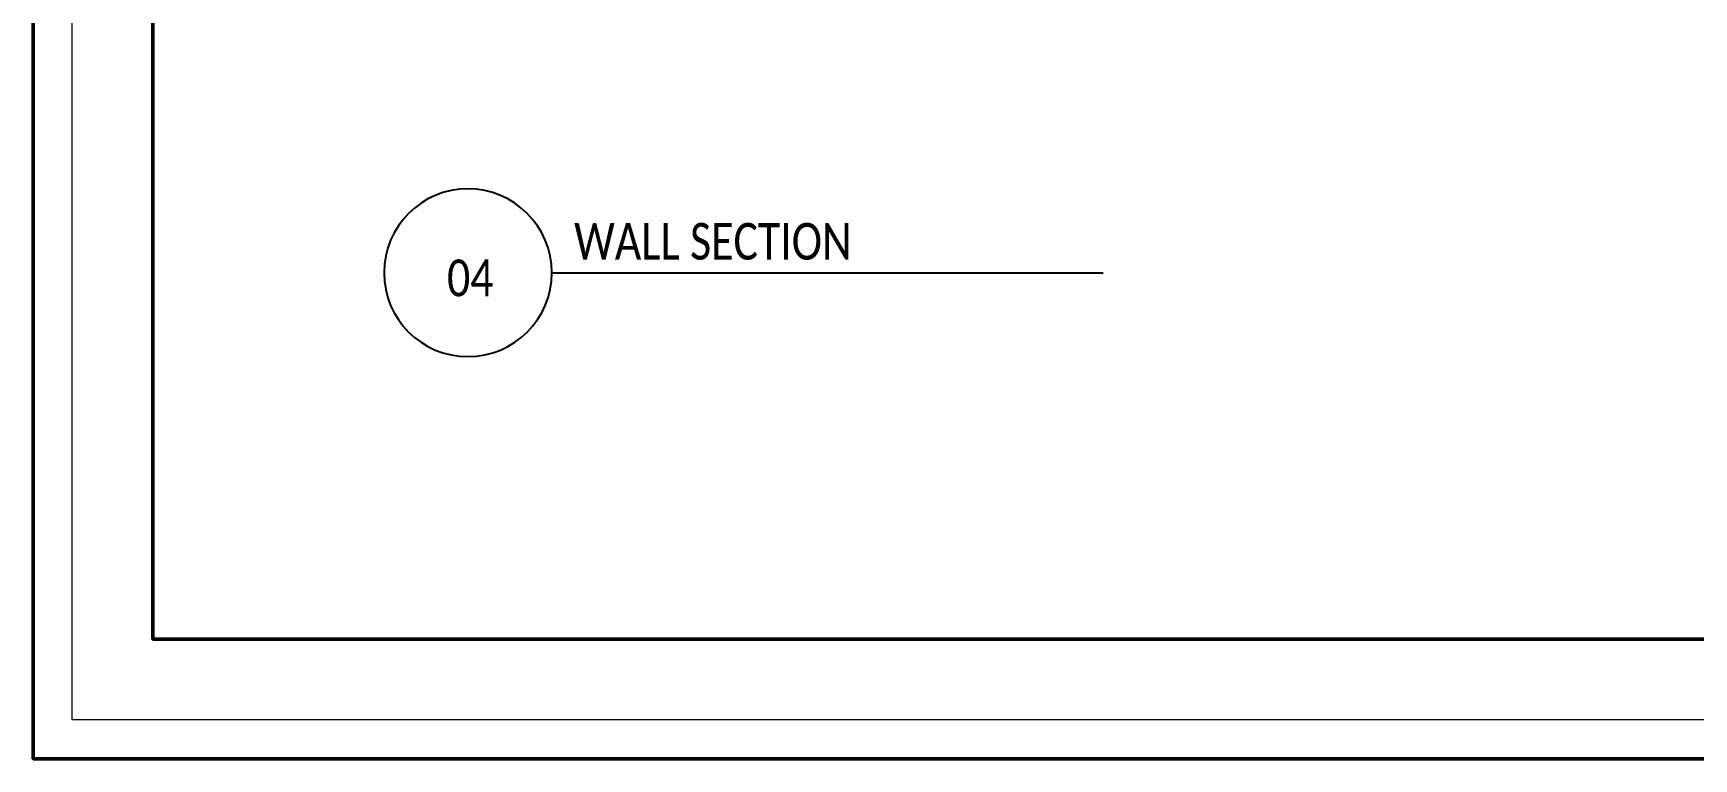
# Model space of a CAD drawing. Header units: inches. Extents: x -279 to 561, y -345 to 342.
# Drawn here: x -236.89 to -229.23, y 52.46 to 55.81 of the extents above; entities that cross this region are included whole.
import ezdxf
from ezdxf.enums import TextEntityAlignment as Align

# ---------------------------------------------------------------- set-up
doc = ezdxf.new("R2010")
doc.units = ezdxf.units.IN
doc.header["$LTSCALE"] = 0.5
doc.header["$MEASUREMENT"] = 0
doc.linetypes.add('ECG_Line-Ptrn-Sold', pattern=[9144001.0, 9144000.0, -1])
doc.layers.add('A-ANNO-NOTE', color=131, linetype='ECG_Line-Ptrn-Sold', lineweight=13)
doc.layers.add('G-ANNO-HLIN', color=5, linetype='Continuous', lineweight=50)
doc.layers.add('A-ANNO-SYMB', color=3, linetype='Continuous')
doc.layers.add('CADER', color=7, linetype='Continuous')
doc.styles.add('T25-100', font='calibri.ttf', dxfattribs={"width": 0.8, "height": 250})
doc.styles.add('T35-100', font='calibri.ttf', dxfattribs={"width": 0.8, "height": 350})

# ---------------------------------------------------------------- blocks, each defined once
blk = doc.blocks.new('*U472')
at = {"layer": 'A-ANNO-SYMB'}
blk.add_line((800, 0), (6055, 0), dxfattribs=at)
for start, end in [(0, 180), (180, 0)]:
    blk.add_arc((0, 0), 800, start, end, dxfattribs=at)
at = {"style": 'T25-100', "width": 0.8}
blk.add_attdef('SCALE', (1109, -305), '', height=250, dxfattribs=at)
at = {"layer": 'A-ANNO-SYMB', "linetype": 'Continuous', "style": 'T35-100', "width": 0.8}
blk.add_attdef('VIEWNAME', (1012, 125), '', height=350, dxfattribs=at)
blk.add_attdef('V_No', text='', height=350, dxfattribs=at).set_placement((23, -49), align=Align.MIDDLE_CENTER)

msp = doc.modelspace()

# ---------------------------------------------------------------- linework, layer by layer
at = {"layer": 'CADER', "lineweight": 18}
for points in [[(-236.8947, 68.2318), (-213.1856, 68.2318), (-213.1856, 52.4591), (-236.8947, 52.4591)], [(-236.7142, 68.0512), (-213.3662, 68.0512), (-213.3662, 52.6396), (-236.7142, 52.6396)]]:
    msp.add_lwpolyline(points, close=True, dxfattribs=at)
at = {"layer": 'G-ANNO-HLIN', "color": 0}
for points in [[(-236.8947, 68.2318), (-213.1856, 68.2318), (-213.1856, 52.4591), (-236.8947, 52.4591)], [(-236.3418, 67.6789), (-213.7385, 67.6789), (-213.7385, 53.012), (-236.3418, 53.012)]]:
    msp.add_lwpolyline(points, close=True, dxfattribs=at)

# ---------------------------------------------------------------- block references
at = {"layer": 'A-ANNO-NOTE', "color": 5}
ref = msp.add_blockref('*U472', (-234.8881, 54.7038), dxfattribs=dict(at, xscale=0.0004841673474335064, yscale=0.0004841673474335064, zscale=0.0004841673474335064))
ref.add_attrib('VIEWNAME', 'WALL SECTION ', (-234.3981, 54.7643), dxfattribs={"layer": 'A-ANNO-SYMB', "linetype": 'Continuous', "height": 0.169459, "style": 'T35-100', "width": 0.8})
ref.add_attrib('V_No', '04', dxfattribs={"layer": 'A-ANNO-SYMB', "linetype": 'Continuous', "height": 0.16946, "style": 'T35-100', "width": 0.8}).set_placement((-234.8772, 54.6801), align=Align.MIDDLE_CENTER)

doc.saveas('drawing.dxf')
